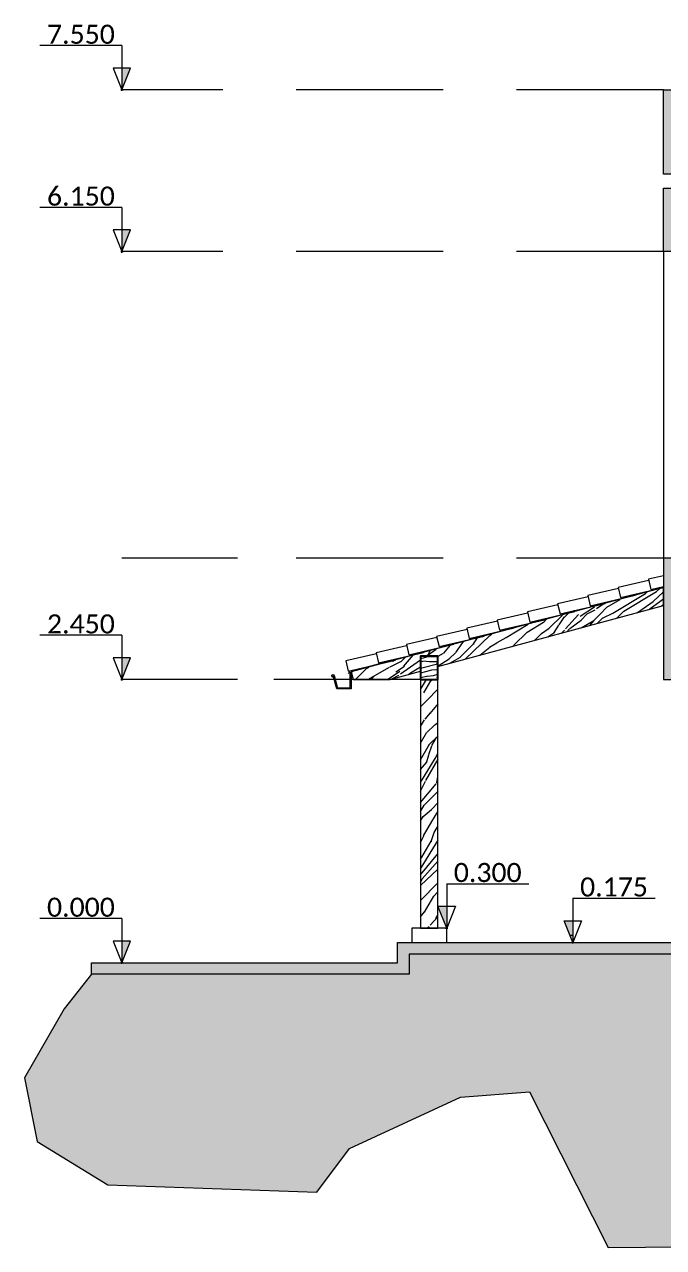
# Model space of a CAD drawing. Header units: metres. Extents: x -197 to 1099, y -24 to 14.
# Drawn here: x 13.25 to 18.78, y -2.46 to 8.11 of the extents above; entities that cross this region are included whole.
import ezdxf
from ezdxf.enums import TextEntityAlignment as Align

# ---------------------------------------------------------------- set-up
doc = ezdxf.new("R2010")
doc.units = ezdxf.units.M
doc.header["$LTSCALE"] = 0.001
doc.header["$PDMODE"] = 34
doc.header["$PDSIZE"] = 0.01
doc.linetypes.add('HIDDENX2', pattern=[19.05, 12.7, -6.35])
doc.layers.get('0').update_dxf_attribs({"lineweight": 13, "true_color": 0x000000})
for name, color, linetype, lineweight, true_color in [('Jach-Anotaciones-CalidaddeLínea  0.13', 7, 'Continuous', 13, 0x000000), ('Jach-Anotaciones-Hatch-Lum100%', 7, 'Continuous', 13, 0x000000), ('Jach-Anotaciones-Hatch-Lum50%', 9, 'Continuous', 13, 0x808080), ('Jach-Anotaciones-Hatch-Lum80%', 250, 'Continuous', 13, 0x333333), ('JACH-Anotaciones-Textos-Lum75% @ 0.075', 7, 'Continuous', 13, 0x404040), ('JACH-Arq-Lineas-Proyeccion Niveles cortes', 9, 'HIDDENX2', 13, 0x808080), ('JACH-Arq-Muros01-Carga', 7, 'Continuous', 25, 0x000000)]:
    doc.layers.add(name, color=color, linetype=linetype, lineweight=lineweight, true_color=true_color)
doc.layers.add('PDF_Geometry', color=7, linetype='Continuous', true_color=0x4b4b4b)
doc.styles.add('02a-Calibri-JACH(1.8mm)', font='calibri.ttf', dxfattribs={"height": 2.2})
pattern_1 = [(0, (0, 0), (0, 6.985), [5.08, -1.905]), (90, (0, 0), (-6.985, 4e-16), [5.08, -1.905])]
pattern_2 = [(0, (169.421, 45.032), (0, 6.985), [5.08, -1.905]), (90, (169.421, 45.032), (-6.985, 4e-16), [5.08, -1.905])]

# ---------------------------------------------------------------- blocks, each defined once
blk = doc.blocks.new('A$C20b43d2c')
at = {"lineweight": 0, "ltscale": 100}
blk.add_lwpolyline([(0.338, 0.182), (0.333, 0.195), (-0.026, 0.097), (-0.026, -0.052), (-0.151, -0.052), (-0.181, 0.061)], dxfattribs=at)
blk.add_lwpolyline([(-0.184, 0.049, -2.05129), (-0.173, 0.063), (-0.148, -0.036, 0.34454), (-0.139, -0.044), (-0.044, -0.044, 0.414214), (-0.034, -0.034), (-0.034, 0.086, 0.707962), (-0.044, 0.09), (-0.052, 0.081)], format="xyb", dxfattribs=at)
blk = doc.blocks.new('A$Cd55f58f5')
at = {"layer": 'JACH-Arq-Muros01-Carga', "lineweight": 0, "ltscale": 100}
blk.add_blockref('A$C20b43d2c', (0.026, -0.097), dxfattribs=at)
blk = doc.blocks.new('*U641')
at = {"lineweight": 0, "ltscale": 100}
h = blk.add_hatch(dxfattribs=at)
h.set_pattern_fill('ANGLE', color=256)
h.set_pattern_definition(pattern_2)
h.paths.add_polyline_path([(0, 2.5), (0, 0), (1, 2.5)])
h = blk.add_hatch(color=256, dxfattribs=at)
h.dxf.hatch_style = 1
h.paths.add_polyline_path([(0, 2.5), (0, 0), (1, 2.5)])
for points in [[(0, 5.1), (-9.47, 5.1)], [(0, 5.1), (0, 1.25)]]:
    blk.add_lwpolyline(points, dxfattribs=at)
for points in [[(0, 0), (1, 2.5), (-1, 2.5)], [(0, 2.5), (0, 0), (1, 2.5)]]:
    blk.add_lwpolyline(points, close=True, dxfattribs=at)
blk.add_point((0, 0), dxfattribs=at)
at = {"lineweight": 0, "ltscale": 100, "style": '02a-Calibri-JACH(1.8mm)'}
blk.add_attdef('ALT', text='', height=2.2, dxfattribs=at).set_placement((-4.73, 6.4), align=Align.MIDDLE_CENTER)
blk = doc.blocks.new('*U642')
at = {"lineweight": 0, "ltscale": 100}
h = blk.add_hatch(dxfattribs=at)
h.set_pattern_fill('ANGLE', color=256)
h.set_pattern_definition(pattern_2)
h.paths.add_polyline_path([(0, 2.5), (0, 0), (1, 2.5)])
h = blk.add_hatch(color=256, dxfattribs=at)
h.dxf.hatch_style = 1
h.paths.add_polyline_path([(0, 2.5), (0, 0), (1, 2.5)])
for points in [[(0, 5.1), (-9.47, 5.1)], [(0, 5.1), (0, 1.25)]]:
    blk.add_lwpolyline(points, dxfattribs=at)
for points in [[(0, 0), (1, 2.5), (-1, 2.5)], [(0, 2.5), (0, 0), (1, 2.5)]]:
    blk.add_lwpolyline(points, close=True, dxfattribs=at)
blk.add_point((0, 0), dxfattribs=at)
at = {"lineweight": 0, "ltscale": 100, "style": '02a-Calibri-JACH(1.8mm)'}
blk.add_attdef('ALT', text='', height=2.2, dxfattribs=at).set_placement((-4.73, 6.4), align=Align.MIDDLE_CENTER)
blk = doc.blocks.new('*U643')
at = {"lineweight": 0, "ltscale": 100}
h = blk.add_hatch(dxfattribs=at)
h.set_pattern_fill('ANGLE', color=256)
h.set_pattern_definition(pattern_2)
h.paths.add_polyline_path([(0, 2.5), (0, 0), (1, 2.5)])
h = blk.add_hatch(color=256, dxfattribs=at)
h.dxf.hatch_style = 1
h.paths.add_polyline_path([(0, 2.5), (0, 0), (1, 2.5)])
for points in [[(0, 5.1), (-9.47, 5.1)], [(0, 5.1), (0, 1.25)]]:
    blk.add_lwpolyline(points, dxfattribs=at)
for points in [[(0, 0), (1, 2.5), (-1, 2.5)], [(0, 2.5), (0, 0), (1, 2.5)]]:
    blk.add_lwpolyline(points, close=True, dxfattribs=at)
blk.add_point((0, 0), dxfattribs=at)
at = {"lineweight": 0, "ltscale": 100, "style": '02a-Calibri-JACH(1.8mm)'}
blk.add_attdef('ALT', text='', height=2.2, dxfattribs=at).set_placement((-4.73, 6.4), align=Align.MIDDLE_CENTER)
blk = doc.blocks.new('*U644')
at = {"lineweight": 0, "ltscale": 100}
h = blk.add_hatch(dxfattribs=at)
h.set_pattern_fill('ANGLE', color=256)
h.set_pattern_definition(pattern_2)
h.paths.add_polyline_path([(0, 2.5), (0, 0), (1, 2.5)])
h = blk.add_hatch(color=256, dxfattribs=at)
h.dxf.hatch_style = 1
h.paths.add_polyline_path([(0, 2.5), (0, 0), (1, 2.5)])
for points in [[(0, 5.1), (-9.47, 5.1)], [(0, 5.1), (0, 1.25)]]:
    blk.add_lwpolyline(points, dxfattribs=at)
for points in [[(0, 0), (1, 2.5), (-1, 2.5)], [(0, 2.5), (0, 0), (1, 2.5)]]:
    blk.add_lwpolyline(points, close=True, dxfattribs=at)
blk.add_point((0, 0), dxfattribs=at)
at = {"lineweight": 0, "ltscale": 100, "style": '02a-Calibri-JACH(1.8mm)'}
blk.add_attdef('ALT', text='', height=2.2, dxfattribs=at).set_placement((-4.73, 6.4), align=Align.MIDDLE_CENTER)
blk = doc.blocks.new('*U645')
at = {"lineweight": 0, "ltscale": 100}
h = blk.add_hatch(dxfattribs=at)
h.set_pattern_fill('ANGLE', color=256)
h.set_pattern_definition(pattern_2)
h.paths.add_polyline_path([(0, 2.5), (0, 0), (1, 2.5)])
h = blk.add_hatch(color=256, dxfattribs=at)
h.dxf.hatch_style = 1
h.paths.add_polyline_path([(0, 2.5), (0, 0), (1, 2.5)])
for points in [[(0, 5.1), (-9.47, 5.1)], [(0, 5.1), (0, 1.25)]]:
    blk.add_lwpolyline(points, dxfattribs=at)
for points in [[(0, 0), (1, 2.5), (-1, 2.5)], [(0, 2.5), (0, 0), (1, 2.5)]]:
    blk.add_lwpolyline(points, close=True, dxfattribs=at)
blk.add_point((0, 0), dxfattribs=at)
at = {"lineweight": 0, "ltscale": 100, "style": '02a-Calibri-JACH(1.8mm)'}
blk.add_attdef('ALT', text='', height=2.2, dxfattribs=at).set_placement((-4.73, 6.4), align=Align.MIDDLE_CENTER)
blk = doc.blocks.new('*U359')
at = {"lineweight": 0, "ltscale": 100}
h = blk.add_hatch(dxfattribs=at)
h.set_pattern_fill('ANGLE', color=256)
h.set_pattern_definition(pattern_2)
h.paths.add_polyline_path([(0, 2.5), (0, 0), (1, 2.5)])
h = blk.add_hatch(color=256, dxfattribs=at)
h.dxf.hatch_style = 1
h.paths.add_polyline_path([(0, 2.5), (0, 0), (1, 2.5)])
for points in [[(0, 5.1), (-9.47, 5.1)], [(0, 5.1), (0, 1.25)]]:
    blk.add_lwpolyline(points, dxfattribs=at)
for points in [[(0, 0), (1, 2.5), (-1, 2.5)], [(0, 2.5), (0, 0), (1, 2.5)]]:
    blk.add_lwpolyline(points, close=True, dxfattribs=at)
blk.add_point((0, 0), dxfattribs=at)
at = {"lineweight": 0, "ltscale": 100, "style": '02a-Calibri-JACH(1.8mm)'}
blk.add_attdef('ALT', text='', height=2.2, dxfattribs=at).set_placement((-4.73, 6.4), align=Align.MIDDLE_CENTER)

msp = doc.modelspace()

# ---------------------------------------------------------------- hatches: boundary and pattern name
at = {"layer": 'Jach-Anotaciones-Hatch-Lum100%', "ltscale": 100}
h = msp.add_hatch(color=256, dxfattribs=at)
h.dxf.hatch_style = 1
h.paths.add_polyline_path([(18.77958, 7.55), (18.97958, 7.55), (18.97958, 6.82), (18.77958, 6.82)])
at = {"layer": 'Jach-Anotaciones-Hatch-Lum100%', "linetype": 'Continuous', "lineweight": 0, "ltscale": 100}
h = msp.add_hatch(dxfattribs=at)
h.set_pattern_fill('ANGLE')
h.set_pattern_definition(pattern_1)
h.paths.add_polyline_path([(17.90806, 6.7), (18.05803, 6.7), (18.05803, 5.9), (17.90806, 5.9)])
at = {"layer": 'Jach-Anotaciones-Hatch-Lum100%', "ltscale": 100}
h = msp.add_hatch(color=256, dxfattribs=at)
h.dxf.hatch_style = 1
h.paths.add_polyline_path([(18.77958, 6.7), (18.97958, 6.7), (18.97958, 6.15), (18.77958, 6.15)])
h = msp.add_hatch(color=256, dxfattribs=at)
h.dxf.hatch_style = 1
h.paths.add_polyline_path([(18.77958, 2.45), (18.97958, 2.45), (18.97958, 3.5), (18.77958, 3.5)])
h = msp.add_hatch(color=256, dxfattribs=at)
h.dxf.hatch_style = 1
h.paths.add_polyline_path([(13.83347, 0), (16.47905, 0), (16.47905, 0.175), (26.93958, 0.175), (26.93958, 0.35), (38.33958, 0.35), (38.33958, 0.25), (27.03958, 0.25), (27.03958, 0.06998), (16.57905, 0.07495), (16.57905, -0.1), (13.83347, -0.1)])
at = {"layer": 'Jach-Anotaciones-Hatch-Lum50%', "ltscale": 100}
h = msp.add_hatch(dxfattribs=at)
h.set_pattern_fill('ANGLE', color=256)
h.set_pattern_definition(pattern_1)
h.paths.add_polyline_path([(17.90806, 6.7), (18.05803, 6.7), (18.05803, 5.9), (17.90806, 5.9)])
h = msp.add_hatch(dxfattribs=at)
h.set_pattern_fill('WOOD_01', color=256, scale=0.8, angle=45, pattern_type=2)
h.set_pattern_definition([(45, (-412.1196, 0.8429), (-0.5656854, 0.5656854), [0.16, -0.64]), (53.9726, (-411.808443, 0.54306), (2.8284284845, 3.959796648), [0.1538832, -15.2344232]), (50.7105, (-411.84804, 0.57134), (4.525491696, 5.65684615), [0.1607984, -7.8791008]), (29.5779, (-412.017746, 0.741048), (7.9195885152, 4.52549029), [0.2406656, -23.8259016]), (38.6599, (-412.19311, 0.93904), (0.565684448, 0.56568676), [0.1448864, -7.0994208]), (30.0686, (-411.853697, 0.63357), (2.8284261976, 1.6970571925), [0.1241936, -12.2951456]), (33.6901, (-412.37978, 0.76368), (0.56568538, 0.5656858), [0.3263376, -3.7528776]), (50.7105, (-411.75753, 0.49215), (4.525491696, 5.65684615), [0.0803992, -7.9595]), (45, (-412.0008, 0.7241), (-0.5656854, 0.5656854), [0.08, -0.72]), (45, (-412.1818, 0.6788), (-0.5656854, 0.5656854), [0.24, -0.56]), (56.3099, (-412.15351, 0.87681), (1.697057596, 2.828425545), [0.081584, -3.9976312]), (47.7263, (-412.000776, 0.61094), (10.7480254936, 11.879391838), [0.1681904, -16.6508464]), (37.4054, (-411.95552, 0.622254), (5.091165171, 3.9598014674), [0.1210616, -11.9851336]), (45, (-411.76884, 0.379), (-0.5656854, 0.5656854), [0.16, -0.64]), (43.8309, (-411.797129, 0.294156), (0.56568509415, 0.56568596306), [0.3920816, -38.81608]), (45, (-412.2214, 0.7184), (-0.5656854, 0.5656854), [0.08, -0.72]), (45, (-412.2101, 0.82024), (-0.5656854, 0.5656854), [0.08, -0.72]), (45, (-412.51555, 0.6166), (-0.5656854, 0.5656854), [0.12, -0.68]), (35.5377, (-412.3911, 0.79762), (0.56568525, 0.565685688), [0.2433104, -4.6228992]), (45, (-412.5721, 0.6166), (-0.5656854, 0.5656854), [0.16, -0.64]), (45, (-412.1252, 0.04525), (-0.5656854, 0.5656854), [0.088, -0.712]), (45, (-411.865, 0.362), (-0.5656854, 0.5656854), [0.08, -0.72]), (45, (-412.1705, 0.0905), (-0.5656854, 0.5656854), [0.168, -0.632]), (50.4403, (-411.915923, 0.41295), (5.0911716063, 6.2225365545), [0.16876, -16.7072576]), (45, (-411.9555, 0.4639), (-0.5656854, 0.5656854), [0.152, -0.648]), (45, (-412.261, 0.181), (-0.5656854, 0.5656854), [0.088, -0.712]), (43.8309, (-412.283618, 0.339411), (0.56568509415, 0.56568596306), [0.3920816, -38.81608]), (45, (-412.2836, 0.4412), (-0.5656854, 0.5656854), [0.08, -0.72]), (45, (-412.35716, 0.4016), (-0.5656854, 0.5656854), [0.08, -0.72]), (45, (-412.1309, 0.6279), (-0.5656854, 0.5656854), [0.16, -0.64]), (45, (-412.2553, 0.5261), (-0.5656854, 0.5656854), [0.08, -0.72]), (45, (-412.43635, 0.4808), (-0.5656854, 0.5656854), [0.16, -0.64]), (64.6538, (-412.04603, 0.39598), (3.959801186, 8.485278448), [0.1189288, -11.7739248]), (56.3099, (-412.30059, 0.4582), (1.697057596, 2.828425545), [0.081584, -3.9976312]), (56.3099, (-412.04603, 0.6562), (1.697057596, 2.828425545), [0.081584, -3.9976312]), (50.7105, (-412.4307, 0.70145), (4.525491696, 5.65684615), [0.0803992, -7.9595]), (34.6952, (-412.64566, 0.565685), (3.959794962, 2.828430112), [0.0894424, -8.854828]), (33.6901, (-412.063, 0.10748), (0.56568538, 0.5656858), [0.081584, -3.9976312]), (135, (-411.9951, 0.1527), (-0.5656854, -0.5656854), [0, -0.8]), (31.6076, (-412.430696, 0.350725), (11.8793768164, 7.3539278863), [0.172696, -17.0969232]), (56.3099, (-412.16482, 0.77499), (1.697057596, 2.828425545), [0.081584, -3.9976312]), (55.3048, (-411.80844, 0.41861), (2.262743818, 3.394110192), [0.0894424, -8.854828]), (33.6901, (-412.22705, 0.4978), (0.56568538, 0.5656858), [0.081584, -3.9976312]), (33.6901, (-412.19877, 0.58266), (0.56568538, 0.5656858), [0.081584, -3.9976312]), (26.5651, (-412.37413, 0.29416), (0.56568465, 0.56568597), [0.1011928, -2.4286288]), (30.9638, (-412.50424, 0.54871), (0.5656845, 0.565685905), [0.3298488, -2.9686352]), (28.3008, (-412.4307, 0.70145), (5.091165255, 2.828430646), [0.2505672, -8.101676]), (45, (-412.459, 0.7297), (-0.5656854, 0.5656854), [0.096, -0.704]), (30.9638, (-412.05169, 0.2093), (0.5656845, 0.565685905), [0.3298488, -2.9686352]), (30.9638, (-412.14785, 0.19233), (0.5656845, 0.565685905), [0.3298488, -2.9686352]), (30.9638, (-412.19877, 0.24324), (0.5656845, 0.565685905), [0.3298488, -2.9686352]), (34.6952, (-412.50989, 0.42992), (3.959794962, 2.828430112), [0.0894424, -8.854828]), (30.9638, (-412.32322, 0.59397), (0.5656845, 0.565685905), [0.164924, -3.13356]), (34.6952, (-412.32887, 0.2489), (3.959794962, 2.828430112), [0.0894424, -8.854828]), (42.6141, (-411.99512, 0.50346), (0.5656847006, 0.565686088), [0.1921664, -19.024492]), (34.6952, (-412.15917, 0.54306), (3.959794962, 2.828430112), [0.0894424, -8.854828]), (57.5288, (-412.08563, 0.59397), (1.69705694, 2.828427002), [0.073756, -7.3018792]), (34.5626, (-412.300589, 0.220617), (7.3539020538, 5.0911769359), [0.3091152, -30.602364]), (36.8699, (-412.04603, 0.39598), (0.565685257, 0.565684983), [0.1131368, -5.5437168]), (49.7636, (-412.255334, 0.29981), (5.656859058, 6.788220234), [0.1926656, -9.4406096]), (45, (-412.1309, 0.4469), (-0.5656854, 0.5656854), [0.248, -0.552]), (29.7449, (-412.58343, 0.50346), (2.828426012, 1.697057062), [0.0912144, -9.0301888]), (35.5377, (-411.99512, 0.15274), (0.56568525, 0.565685688), [0.2433104, -4.6228992]), (25.0169, (-412.23271, 0.152735), (2.26274125, 1.131371164), [0.0936376, -9.2701216]), (45, (-412.10826, 0.9447), (-0.5656854, 0.5656854), [0.04, -0.76]), (45, (-411.85935, 0.6958), (-0.5656854, 0.5656854), [0.08, -0.72]), (56.3099, (-411.6557, 0.49215), (1.697057596, 2.828425545), [0.081584, -3.9976312]), (45, (-411.7066, 0.5544), (-0.5656854, 0.5656854), [0.144, -0.656]), (28.3008, (-412.01209, 0.84853), (5.091165255, 2.828430646), [0.0835224, -8.2687208]), (33.0207, (-411.887638, 0.73539), (13.0113855114, 8.4846601969), [0.1472056, -26.8405152]), (135, (-411.6557, 0.49215), (-0.5656854, -0.5656854), [0, -0.8]), (45, (-411.61045, 0.56), (-0.5656854, 0.5656854), [0.072, -0.728]), (45, (-411.7179, 0.6675), (-0.5656854, 0.5656854), [0.072, -0.728]), (45, (-411.7462, 0.6958), (-0.5656854, 0.5656854), [0.072, -0.728]), (21.0376, (-411.93855, 0.88813), (5.656846714, 2.262749266), [0.0787912, -7.8002896]), (33.5163, (-412.006432, 0.956008), (3.39420048803, 2.2626537432), [0.0734704, -52.17242]), (26.5651, (-411.80279, 0.75236), (0.56568465, 0.56568597), [0.0758944, -2.4539264]), (32.4712, (-412.07997, 1.02955), (3.394112506, 2.262742106), [0.073756, -7.3018792])])
h.paths.add_polyline_path([(16.09703, 2.45), (16.41587, 2.45), (16.67959, 2.52121), (16.67959, 2.65), (16.82959, 2.65), (16.82959, 2.56171), (18.77958, 3.08821), (18.77958, 3.24358), (16.07959, 2.51458)])
h = msp.add_hatch(dxfattribs=at)
h.set_pattern_fill('WOOD_01', color=256, scale=0.5, angle=15, pattern_type=2)
h.set_pattern_definition([(15, (-411.48323, 0.4686), (-0.1294095, 0.4829629), [0.1, -0.4]), (23.9726, (-411.408523, 0.209086), (2.7683682778, 1.2594189055), [0.096177, -9.5215145]), (20.7105, (-411.421117, 0.23677), (4.217258655, 1.647641639), [0.100499, -4.924438]), (359.5779, (-411.45994, 0.381659), (5.7008187417, -0.0253779387), [0.150416, -14.8911885]), (8.6599, (-411.492986, 0.543624), (0.4829628014, 0.12941055), [0.090554, -4.437138]), (0.0686, (-411.404734, 0.272218), (2.06126096, 0.0346759635), [0.077621, -7.684466]), (3.6901, (-411.64883, 0.50704), (0.482963006, 0.12940974), [0.203961, -2.3455485]), (20.7105, (-411.396876, 0.16562), (4.217258655, 1.647641639), [0.0502495, -4.9746875]), (15, (-411.45606, 0.36717), (-0.1294095, 0.4829629), [0.05, -0.45]), (15, (-411.5682, 0.39924), (-0.1294095, 0.4829629), [0.15, -0.35]), (26.3099, (-411.491, 0.49757), (1.802442352, 1.000599736), [0.05099, -2.4985195]), (17.7263, (-411.491413, 0.305932), (9.5298493981, 3.071151479), [0.105119, -10.406779]), (7.4054, (-411.463383, 0.297914), (3.9931119417, 0.5523162995), [0.0756635, -7.4907085]), (15, (-411.43836, 0.1079), (-0.1294095, 0.4829629), [0.1, -0.4]), (13.8309, (-411.480181, 0.070829), (0.48296290225, 0.1294099172), [0.245051, -24.26005]), (15, (-411.57724, 0.43305), (-0.1294095, 0.4829629), [0.05, -0.45]), (15, (-411.5393, 0.48463), (-0.1294095, 0.4829629), [0.05, -0.45]), (15, (-411.7683, 0.46986), (-0.1294095, 0.4829629), [0.075, -0.425]), (5.5377, (-411.644346, 0.52895), (0.4829629, 0.12940972), [0.152069, -2.889312]), (15, (-411.7989, 0.48754), (-0.1294095, 0.4829629), [0.1, -0.4]), (15, (-411.73555, 0.03864), (-0.1294095, 0.4829629), [0.055, -0.445]), (15, (-411.4957, 0.1288), (-0.1294095, 0.4829629), [0.05, -0.45]), (15, (-411.7459, 0.07727), (-0.1294095, 0.4829629), [0.105, -0.395]), (20.4403, (-411.507357, 0.17225), (4.7002201396, 1.7770555806), [0.105475, -10.442036]), (15, (-411.5129, 0.2122), (-0.1294095, 0.4829629), [0.095, -0.405]), (15, (-411.7666, 0.15455), (-0.1294095, 0.4829629), [0.055, -0.445]), (13.8309, (-411.729359, 0.247351), (0.48296290225, 0.1294099172), [0.245051, -24.26005]), (15, (-411.69754, 0.30246), (-0.1294095, 0.4829629), [0.05, -0.45]), (15, (-411.7497, 0.304), (-0.1294095, 0.4829629), [0.05, -0.45]), (15, (-411.55653, 0.3558), (-0.1294095, 0.4829629), [0.1, -0.4]), (15, (-411.6557, 0.33955), (-0.1294095, 0.4829629), [0.05, -0.45]), (15, (-411.76784, 0.37163), (-0.1294095, 0.4829629), [0.1, -0.4]), (34.6538, (-411.583083, 0.203724), (4.7949547782, 3.355353813), [0.0743305, -7.358703]), (26.3099, (-411.70142, 0.31695), (1.802442352, 1.000599736), [0.05099, -2.4985195]), (26.3099, (-411.50177, 0.34457), (1.802442352, 1.000599736), [0.05099, -2.4985195]), (20.7105, (-411.69583, 0.489272), (4.217258655, 1.647641639), [0.0502495, -4.9746875]), (4.6952, (-411.85461, 0.482963), (3.027186304, 0.2934967805), [0.0559015, -5.5342675]), (3.6901, (-411.68243, 0.05287), (0.482963006, 0.12940974), [0.05099, -2.4985195]), (105, (-411.63154, 0.05615), (-0.4829629, -0.1294095), [0, -0.5]), (1.6076, (-411.805432, 0.299437), (8.7280037796, 0.2681249743), [0.107935, -10.685577]), (26.3099, (-411.52894, 0.44599), (1.802442352, 1.000599736), [0.05099, -2.4985195]), (25.3048, (-411.447414, 0.141725), (2.2854054527, 1.130008588), [0.0559015, -5.5342675]), (3.6901, (-411.64924, 0.31541), (0.482963006, 0.12940974), [0.05099, -2.4985195]), (3.6901, (-411.60742, 0.352495), (0.482963006, 0.12940974), [0.05099, -2.4985195]), (356.5651, (-411.79249, 0.25114), (0.48296266, 0.12941006), [0.0632455, -1.517893]), (0.9638, (-411.78336, 0.42958), (0.482962562, 0.129410072), [0.2061555, -1.855397]), (358.3008, (-411.69583, 0.489272), (3.6395586055, -0.0600561467), [0.1566045, -5.0635475]), (15, (-411.7023, 0.5134), (-0.1294095, 0.4829629), [0.06, -0.44]), (0.9638, (-411.64448, 0.10445), (0.482962562, 0.129410072), [0.2061555, -1.855397]), (0.9638, (-411.70184, 0.12532), (0.482962562, 0.129410072), [0.2061555, -1.855397]), (0.9638, (-411.71348, 0.16878), (0.482962562, 0.129410072), [0.2061555, -1.855397]), (4.6952, (-411.82355, 0.36705), (3.027186304, 0.2934967805), [0.0559015, -5.5342675]), (0.9638, (-411.67124, 0.39751), (0.482962562, 0.129410072), [0.1030775, -1.958475]), (4.6952, (-411.78214, 0.212504), (3.027186304, 0.2934967805), [0.0559015, -5.5342675]), (12.6141, (-411.52194, 0.24599), (0.4829627283, 0.1294101079), [0.120104, -11.8903075]), (4.6952, (-411.59836, 0.318688), (3.027186304, 0.2934967805), [0.0559015, -5.5342675]), (27.5288, (-411.542645, 0.323263), (1.802442451, 1.000600729), [0.0460975, -4.5636745]), (4.5626, (-411.775668, 0.188356), (5.57140903965, 0.4575859592), [0.193197, -19.1264775]), (6.8699, (-411.58308, 0.203724), (0.482962684, 0.129409336), [0.0707105, -3.464823]), (19.7636, (-411.726424, 0.21708), (5.1831836043, 1.906463525), [0.120416, -5.900381]), (15, (-411.6131, 0.2578), (-0.1294095, 0.4829629), [0.155, -0.345]), (359.7449, (-411.840373, 0.429837), (2.061260819, 0.0346759505), [0.057009, -5.643868]), (5.5377, (-411.63154, 0.05615), (0.4829629, 0.12940972), [0.152069, -2.889312]), (355.0169, (-411.76014, 0.1304), (1.578298117, -0.0947340347), [0.0585235, -5.793826]), (15, (-411.4453, 0.52017), (-0.1294095, 0.4829629), [0.025, -0.475]), (15, (-411.38835, 0.30767), (-0.1294095, 0.4829629), [0.05, -0.45]), (26.3099, (-411.34176, 0.1338), (1.802442352, 1.000599736), [0.05099, -2.4985195]), (15, (-411.34987, 0.1834), (-0.1294095, 0.4829629), [0.09, -0.41]), (358.3008, (-411.42329, 0.438066), (3.6395586055, -0.0600561467), [0.0522015, -5.1679505]), (3.0207, (-411.391285, 0.337938), (9.6940753061, 0.5263990733), [0.0920035, -16.775322]), (105, (-411.34176, 0.1338), (-0.4829629, -0.1294095), [0, -0.5]), (15, (-411.29605, 0.1564), (-0.1294095, 0.4829629), [0.045, -0.455]), (15, (-411.32064, 0.24816), (-0.1294095, 0.4829629), [0.045, -0.455]), (15, (-411.3271, 0.2723), (-0.1294095, 0.4829629), [0.045, -0.455]), (351.0376, (-411.37111, 0.43652), (3.7689672455, -0.543015631), [0.0492445, -4.875181]), (3.5163, (-411.3866415, 0.494474), (2.54424419986, 0.16400961099), [0.045919, -32.6077625]), (356.5651, (-411.34005, 0.3206), (0.48296266, 0.12941006), [0.047434, -1.533704]), (2.4712, (-411.403465, 0.55726), (2.5442241916, 0.164084933), [0.0460975, -4.5636745])])
h.paths.add_polyline_path([(16.67959, 2.45), (16.82959, 2.45), (16.82959, 2.65), (16.67959, 2.65)])
h = msp.add_hatch(dxfattribs=at)
h.set_pattern_fill('WOOD_01', color=256, scale=0.8, angle=60, pattern_type=2)
h.set_pattern_definition([(60, (-46.8816, 0.7539), (-0.69282, 0.4), [0.16, -0.64]), (68.9726, (-46.50351, 0.54481), (1.707181334, 4.55692101), [0.153883, -15.234423]), (65.7105, (-46.54908, 0.56188), (2.90718979, 6.63537723), [0.160798, -7.879101]), (44.5779, (-46.756926, 0.681882), (6.478452005, 6.421028285), [0.2406656, -23.8259016]), (53.6599, (-46.97756, 0.82774), (0.39999871, 0.69282136), [0.144886, -7.099421]), (45.0686, (-46.57065, 0.620523), (2.29281919, 2.37128194), [0.124194, -12.295146]), (48.6901, (-47.11249, 0.61004), (0.39999986, 0.69282067), [0.326338, -3.752878]), (65.7105, (-46.44116, 0.50881), (2.90718979, 6.63537723), [0.080399, -7.9595]), (60, (-46.73614, 0.6699), (-0.69282, 0.4), [0.08, -0.72]), (60, (-46.8993, 0.5793), (-0.69282, 0.4), [0.24, -0.56]), (71.3099, (-46.9232, 0.77788), (0.90718136, 3.1712801), [0.081584, -3.997631]), (62.7263, (-46.70686, 0.5606), (7.307182554, 14.256405072), [0.1681904, -16.6508464]), (52.4054, (-46.666075, 0.58324), (3.89281589, 5.142565012), [0.121062, -11.985134]), (60, (-46.4228, 0.3966), (-0.69282, 0.4), [0.16, -0.64]), (58.8309, (-46.428162, 0.307318), (0.399999541, 0.692820757), [0.3920816, -38.81608]), (60, (-46.9478, 0.6073), (-0.69282, 0.4), [0.08, -0.72]), (60, (-46.9632, 0.7086), (-0.69282, 0.4), [0.08, -0.72]), (60, (-47.20556, 0.4328), (-0.69282, 0.4), [0.12, -0.68]), (50.5377, (-47.1322, 0.63989), (0.39999976, 0.69282053), [0.24331, -4.622899]), (60, (-47.2602, 0.4182), (-0.69282, 0.4), [0.16, -0.64]), (60, (-46.68066, -0.018), (-0.69282, 0.4), [0.088, -0.712]), (60, (-46.5113, 0.3553), (-0.69282, 0.4), [0.08, -0.72]), (60, (-46.7361, 0.014), (-0.69282, 0.4), [0.168, -0.632]), (65.4403, (-46.573655, 0.391318), (3.307183171, 7.328200937), [0.16876, -16.7072576]), (60, (-46.6251, 0.43025), (-0.69282, 0.4), [0.152, -0.648]), (60, (-46.8469, 0.078), (-0.69282, 0.4), [0.088, -0.712]), (58.8309, (-46.909788, 0.225118), (0.399999541, 0.692820757), [0.3920816, -38.81608]), (60, (-46.93614, 0.3235), (-0.69282, 0.4), [0.08, -0.72]), (60, (-46.9969, 0.2662), (-0.69282, 0.4), [0.08, -0.72]), (60, (-46.8369, 0.5433), (-0.69282, 0.4), [0.16, -0.64]), (60, (-46.9308, 0.41275), (-0.69282, 0.4), [0.08, -0.72]), (60, (-47.0939, 0.3222), (-0.69282, 0.4), [0.16, -0.64]), (79.6538, (-46.694937, 0.34125), (1.628722567, 9.22102156), [0.118929, -11.773925]), (71.3099, (-46.95693, 0.33547), (0.90718136, 3.1712801), [0.081584, -3.997631]), (71.3099, (-46.76229, 0.5926), (0.90718136, 3.1712801), [0.081584, -3.997631]), (65.7105, (-47.14556, 0.536754), (2.90718979, 6.63537723), [0.080399, -7.9595]), (49.6952, (-47.318055, 0.34998), (3.09281664, 3.75692404), [0.089442, -8.854828]), (48.6901, (-46.63666, 0.05819), (0.39999986, 0.69282067), [0.081584, -3.997631]), (150, (-46.5828, 0.1195), (-0.4, -0.69282), [0, -0.8]), (46.6076, (-47.054783, 0.19798), (9.571260274, 10.177957834), [0.172696, -17.096923]), (71.3099, (-46.90778, 0.6766), (0.90718136, 3.1712801), [0.081584, -3.997631]), (70.3048, (-46.4713, 0.4246), (1.30718233, 3.86409989), [0.089442, -8.854828]), (48.6901, (-46.89614, 0.39275), (0.39999986, 0.69282067), [0.081584, -3.997631]), (48.6901, (-46.89078, 0.48204), (0.39999986, 0.69282067), [0.081584, -3.997631]), (41.5651, (-46.9855, 0.15798), (0.3999991, 0.6928206), [0.101193, -2.428629]), (45.9638, (-47.17706, 0.37019), (0.399999, 0.69282055), [0.329849, -2.968635]), (43.3008, (-47.14556, 0.536754), (4.18563629, 4.04974474), [0.250567, -8.101676]), (60, (-47.1802, 0.55675), (-0.69282, 0.4), [0.096, -0.704]), (45.9638, (-46.65209, 0.15947), (0.399999, 0.69282055), [0.329849, -2.968635]), (45.9638, (-46.74058, 0.11819), (0.399999, 0.69282055), [0.329849, -2.968635]), (45.9638, (-46.80294, 0.15419), (0.399999, 0.69282055), [0.329849, -2.968635]), (49.6952, (-47.15178, 0.25398), (3.09281664, 3.75692404), [0.089442, -8.854828]), (45.9638, (-47.01392, 0.46075), (0.399999, 0.69282055), [0.164924, -3.13356]), (49.6952, (-46.930075, 0.12598), (3.09281664, 3.75692404), [0.089442, -8.854828]), (57.6141, (-46.673578, 0.458246), (0.399999129, 0.692820776), [0.1921664, -19.024492]), (49.6952, (-46.842285, 0.454036), (3.09281664, 3.75692404), [0.089442, -8.854828]), (72.5288, (-46.78443, 0.52225), (0.90718035, 3.17128135), [0.073756, -7.301879]), (49.5626, (-46.895434, 0.10598), (5.785630365, 6.821029196), [0.309115, -30.602364]), (51.8699, (-46.69494, 0.34125), (0.39999995, 0.69281985), [0.113137, -5.543717]), (64.7636, (-46.87222, 0.19419), (3.70718558, 8.0210201), [0.192666, -9.44061]), (60, (-46.7901, 0.3685), (-0.69282, 0.4), [0.248, -0.552]), (44.7449, (-47.241844, 0.30598), (2.292819045, 2.371281764), [0.091214, -9.030189]), (50.5377, (-46.5828, 0.11947), (0.39999976, 0.69282053), [0.24331, -4.622899]), (40.0169, (-46.812296, 0.05798), (1.89281981, 1.67846116), [0.093638, -9.270122]), (60, (-46.89706, 0.8552), (-0.69282, 0.4), [0.04, -0.76]), (60, (-46.5922, 0.6792), (-0.69282, 0.4), [0.08, -0.72]), (71.3099, (-46.3428, 0.53516), (0.90718136, 3.1712801), [0.081584, -3.997631]), (60, (-46.4081, 0.5821), (-0.69282, 0.4), [0.144, -0.656]), (43.3008, (-46.77928, 0.787164), (4.18563629, 4.04974474), [0.083522, -8.268721]), (48.0207, (-46.629788, 0.710092), (10.372041651, 11.563146785), [0.1472056, -26.840515]), (150, (-46.3428, 0.5352), (-0.4, -0.69282), [0, -0.8]), (60, (-46.31666, 0.61245), (-0.69282, 0.4), [0.072, -0.728]), (60, (-46.4483, 0.68845), (-0.69282, 0.4), [0.072, -0.728]), (60, (-46.4829, 0.70845), (-0.69282, 0.4), [0.072, -0.728]), (36.0376, (-46.718496, 0.84445), (4.87845173, 3.64974762), [0.078791, -7.80029]), (48.5163, (-46.801634, 0.892446), (2.6929280298, 3.0640394157), [0.0734704, -52.17242]), (41.5651, (-46.55222, 0.74845), (0.3999991, 0.6928206), [0.075894, -2.453926]), (47.4712, (-46.8917, 0.94445), (2.69282018, 3.064102), [0.073756, -7.301879])])
h.paths.add_polyline_path([(16.67959, 0.3), (16.82959, 0.3), (16.82959, 2.45), (16.67959, 2.45)])
at = {"layer": 'Jach-Anotaciones-Hatch-Lum80%', "ltscale": 100}
h = msp.add_hatch(dxfattribs=at)
h.set_pattern_fill('EARTH', color=256, scale=0.03, angle=45, double=1)
h.set_pattern_definition([(45, (-45.81186, -16.59427), (0, 0.2694077), [0.1905, -0.1905]), (45, (-45.86238, -16.54375), (0, 0.2694077), [0.1905, -0.1905]), (45, (-45.91289, -16.49324), (0, 0.2694077), [0.1905, -0.1905]), (135, (-45.91289, -16.45956), (-0.2694077, 0), [0.1905, -0.1905]), (135, (-45.86238, -16.40905), (-0.2694077, 0), [0.1905, -0.1905]), (135, (-45.81186, -16.35853), (-0.2694077, 0), [0.1905, -0.1905])])
h.paths.add_polyline_path([(27.03958, 0.075), (16.57901, 0.075), (16.57901, -0.1), (13.83347, -0.1), (13.59865, -0.39977), (13.25415, -0.99647), (13.36317, -1.5451), (13.97543, -1.92164), (15.78326, -1.9844), (16.06584, -1.60785), (17.02347, -1.16332), (17.62003, -1.11625), (18.30163, -2.46352), (20.55172, -2.44211), (22.35179, -1.43553), (24.34473, -0.55746), (26.05908, -0.68596), (27.64877, -0.80511), (29.23064, -1.1357), (30.58069, -1.54262), (32.42363, -1.37128), (34.33085, -0.92154), (36.34521, -0.81446), (37.75956, -1.34987), (39.77392, -1.84245), (41.61685, -1.94953), (43.52407, -1.41412), (43.52407, -0.77162), (42.761, -0.175), (39.98958, -0.175), (39.98958, -0.27606), (38.78958, -0.10106), (38.78958, -0.4), (38.33958, -0.4), (38.33958, -0.1), (38.33958, 0.25), (31.33958, 0.25), (27.03958, 0.25)])

# ---------------------------------------------------------------- linework, layer by layer
at = {"layer": 'Jach-Anotaciones-CalidaddeLínea  0.13', "ltscale": 100}
for points in [[(18.77958, 7.55), (18.97958, 7.55), (18.97958, 6.82), (18.77958, 6.82)], [(18.77958, 6.7), (18.97958, 6.7), (18.97958, 6.15), (18.77958, 6.15)], [(18.77958, 2.45), (18.97958, 2.45), (18.97958, 3.5), (18.77958, 3.5)], [(16.09703, 2.45), (16.41587, 2.45), (16.67959, 2.52121), (16.67959, 2.65), (16.82959, 2.65), (16.82959, 2.56171), (18.77958, 3.08821), (18.77958, 3.24358), (16.07959, 2.51458)], [(16.67959, 0.3), (16.82959, 0.3), (16.82959, 2.45), (16.67959, 2.45)], [(13.83347, 0), (16.47905, 0), (16.47905, 0.175), (26.93958, 0.175), (26.93958, 0.35), (38.33958, 0.35), (38.33958, 0.25), (27.03958, 0.25), (27.03958, 0.06998), (16.57905, 0.07495), (16.57905, -0.1), (13.83347, -0.1)], [(16.60459, 0.175), (16.90459, 0.175), (16.90459, 0.3), (16.60459, 0.3)]]:
    msp.add_lwpolyline(points, close=True, dxfattribs=at)
for points in [[(18.77958, 6.15), (18.77958, 3.5)], [(18.65093, 3.30671), (18.38723, 3.2453), (18.40764, 3.15764), (18.77958, 3.24426)], [(18.77958, 3.34638), (18.64878, 3.31592), (18.6692, 3.22827), (18.77958, 3.25398)], [(18.38937, 3.23609), (18.12567, 3.17467), (18.14608, 3.08702), (18.53566, 3.17774), (18.53351, 3.18696)], [(17.86625, 3.09484), (17.60255, 3.03342), (17.62296, 2.94577), (18.01254, 3.03649), (18.00969, 3.04872)], [(18.12781, 3.16546), (17.86411, 3.10405), (17.88452, 3.01639), (18.2741, 3.10712), (18.27195, 3.11633)], [(17.6047, 3.02421), (17.34099, 2.9628), (17.36141, 2.87514), (17.75098, 2.96587), (17.74884, 2.97508)], [(17.08158, 2.88296), (16.81788, 2.82155), (16.83829, 2.73389), (17.22786, 2.82462), (17.22572, 2.83383)], [(17.34314, 2.95359), (17.07943, 2.89217), (17.09985, 2.80452), (17.48942, 2.89524), (17.48728, 2.90446)], [(16.82002, 2.81234), (16.55632, 2.75092), (16.57673, 2.66327), (16.96631, 2.75399), (16.96416, 2.76321)], [(16.29679, 2.6716), (16.0332, 2.60967), (16.05361, 2.52202), (16.46123, 2.61762), (16.45924, 2.62619)], [(16.55846, 2.74171), (16.29476, 2.6803), (16.31517, 2.59264), (16.70475, 2.68337), (16.7026, 2.69258)]]:
    msp.add_lwpolyline(points, dxfattribs=at)
at = {"layer": 'Jach-Anotaciones-CalidaddeLínea  0.13'}
msp.add_lwpolyline([(31.33958, 0.25), (27.03958, 0.25), (27.03958, 0.075), (20.27958, 0.075), (16.57901, 0.075), (16.57901, -0.1), (13.83347, -0.1), (13.59865, -0.39977), (13.25415, -0.99647), (13.36317, -1.5451), (13.97543, -1.92164), (15.78326, -1.9844), (16.06584, -1.60785), (17.02347, -1.16332), (17.62003, -1.11625), (18.30163, -2.46352), (20.55172, -2.44211), (22.35179, -1.43553), (24.34473, -0.55746), (26.05908, -0.68596), (27.64877, -0.80511), (29.23064, -1.1357), (30.58069, -1.54262)], dxfattribs=at)
at = {"layer": 'JACH-Arq-Lineas-Proyeccion Niveles cortes', "ltscale": 100}
for points in [[(18.77958, 7.55), (14.09703, 7.55)], [(18.77958, 6.15), (14.09703, 6.15)], [(18.77958, 3.5), (15.09703, 3.5), (14.09703, 3.5)], [(16.67959, 2.45), (15.09703, 2.45), (14.09703, 2.45)]]:
    msp.add_lwpolyline(points, dxfattribs=at)
at = {"layer": 'PDF_Geometry', "ltscale": 100}
msp.add_lwpolyline([(16.29476, 2.67112), (16.29679, 2.6716)], dxfattribs=at)
msp.add_lwpolyline([(16.67959, 2.45), (16.82959, 2.45), (16.82959, 2.65), (16.67959, 2.65)], close=True, dxfattribs=at)

# ---------------------------------------------------------------- block references
at = {"layer": 'Jach-Anotaciones-CalidaddeLínea  0.13', "ltscale": 100}
msp.add_blockref('A$Cd55f58f5', (16.07959, 2.51758), dxfattribs=at)
at = {"layer": 'JACH-Anotaciones-Textos-Lum75% @ 0.075', "ltscale": 100, "xscale": 0.075, "yscale": 0.075, "zscale": 0.075}
for name, p, values in [('*U645', (14.09703, 7.55), {'ALT': '7.550'}), ('*U644', (14.09703, 6.15), {'ALT': '6.150'}), ('*U642', (14.09703, 2.45), {'ALT': '2.450'}), ('*U643', (14.09703, 0), {'ALT': '0.000'})]:
    msp.add_blockref(name, p, dxfattribs=at).add_auto_attribs(values)
at = {"layer": 'JACH-Anotaciones-Textos-Lum75% @ 0.075', "ltscale": 100}
ref = msp.add_blockref('*U359', (16.90459, 0.3), dxfattribs=dict(at, xscale=-0.075, yscale=0.075, zscale=0.075))
ref.add_attrib('ALT', '0.300', dxfattribs={"layer": '0', "lineweight": 0, "ltscale": 100, "height": 0.165, "style": '02a-Calibri-JACH(1.8mm)'}).set_placement((17.25955, 0.78006), align=Align.MIDDLE_CENTER)
ref = msp.add_blockref('*U641', (17.99632, 0.175), dxfattribs=dict(at, xscale=-0.075, yscale=0.075, zscale=0.075))
ref.add_attrib('ALT', '0.175', dxfattribs={"layer": '0', "lineweight": 0, "ltscale": 100, "height": 0.165, "style": '02a-Calibri-JACH(1.8mm)'}).set_placement((18.35128, 0.65506), align=Align.MIDDLE_CENTER)

doc.saveas('drawing.dxf')
